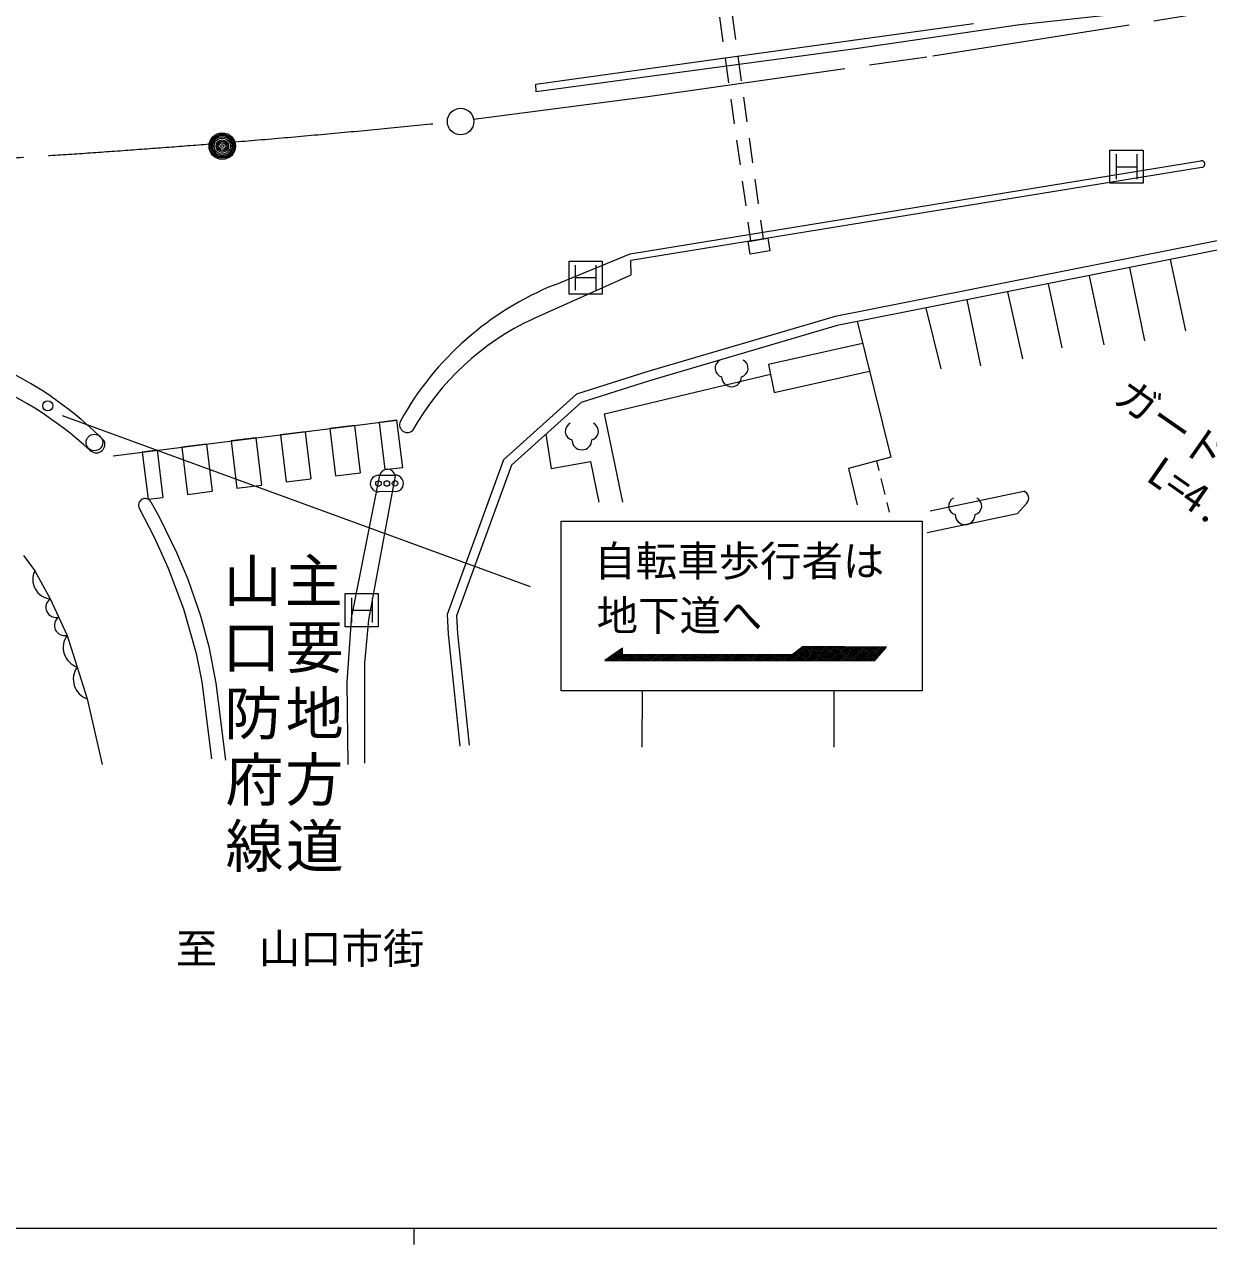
# Model space of a CAD drawing. Units: millimetres, scale not verified. Extents: x 40000 to 680000, y 20000 to 380000.
# Drawn here: x 244511 to 315966, y 204000 to 277634 of the extents above; entities that cross this region are included whole.
import ezdxf
from ezdxf.enums import TextEntityAlignment as Align

# ---------------------------------------------------------------- set-up
doc = ezdxf.new("R2010")
doc.units = ezdxf.units.MM
doc.header["$LTSCALE"] = 1000
doc.linetypes.add('CHAIN', pattern=[18.5, 12, -1.5, 3.5, -1.5])
for name, color, linetype, lineweight in [('M-BGD', 7, 'Continuous', 13), ('M-BMK', 2, 'CHAIN', 13), ('M-BMK-SRVR', 3, 'Continuous', 13), ('M-STR-HTXT', 7, 'Continuous', 13), ('M-STR-STRC', 7, 'Continuous', 13), ('M-STR-STRD', 7, 'Continuous', 13), ('M-TTL-BAND', 7, 'Continuous', 13)]:
    doc.layers.add(name, color=color, linetype=linetype, lineweight=lineweight)
doc.layers.add('M-BGD-HTXT', color=7, linetype='Continuous')
doc.styles.add('ＭＳ ゴシック', font='')
doc.styles.get('ＭＳ ゴシック').set_extended_font_data('MS Gothic')

msp = doc.modelspace()

# ---------------------------------------------------------------- linework, layer by layer
at = {"layer": 'M-BGD'}
for p, q in [((286679, 276591), (286472, 278076)), ((287435, 276714), (287229, 278200)), ((287023, 274114), (286817, 275600)), ((287780, 274238), (287573, 275724)), ((288124, 271762), (287917, 273247)), ((287367, 271638), (287161, 273124)), ((287711, 269162), (287505, 270648)), ((288468, 269285), (288261, 270771)), ((288056, 266686), (287849, 268172)), ((288812, 266809), (288605, 268295)), ((327585, 266785), (293424, 260006)), ((289106, 264690), (288950, 265819)), ((327696, 266230), (293559, 259455)), ((288350, 264567), (288193, 265695)), ((288183, 264540), (289371, 264733)), ((288309, 263767), (288183, 264540)), ((289371, 264733), (289497, 263961)), ((289497, 263961), (288309, 263767)), ((311192, 262955), (312108, 258544)), ((313652, 263443), (314563, 259137)), ((308751, 262470), (309652, 258290)), ((303832, 261494), (304742, 257443)), ((306291, 261982), (307112, 258121)), ((301371, 261006), (302202, 257020)), ((293424, 260006), (282066, 256675)), ((299831, 256851), (298914, 260518)), ((293559, 259455), (282232, 256133)), ((294751, 259729), (296783, 251517)), ((295086, 258374), (289417, 257105)), ((289417, 257105), (289756, 255411)), ((282066, 256675), (277820, 255314)), ((279511, 254141), (289534, 256520)), ((289756, 255411), (295501, 256698)), ((282232, 256133), (278108, 254812)), ((277820, 255314), (273420, 251363)), ((278108, 254812), (273903, 251036)), ((280612, 248807), (279511, 254141)), ((249874, 251603), (266978, 253749)), ((264421, 253428), (262933, 253241)), ((264421, 253428), (264778, 250582)), ((266978, 253749), (265910, 253615)), ((265910, 253615), (266267, 250768)), ((267339, 250867), (266978, 253749)), ((258468, 252681), (256980, 252495)), ((258468, 252681), (258825, 249835)), ((261445, 253055), (259956, 252868)), ((259956, 252868), (260313, 250022)), ((261445, 253055), (261802, 250208)), ((262933, 253241), (263290, 250395)), ((275977, 252898), (276294, 250839)), ((252515, 251935), (251620, 251822)), ((252515, 251935), (252872, 249088)), ((255491, 252308), (254003, 252121)), ((254003, 252121), (254360, 249275)), ((255491, 252308), (255848, 249462)), ((256980, 252495), (257337, 249648)), ((251620, 251822), (251977, 248976)), ((273420, 251363), (270019, 242020)), ((276294, 250839), (278664, 251263)), ((278664, 251263), (279172, 248807)), ((296783, 251517), (294243, 250839)), ((295930, 251289), (296071, 250718)), ((263290, 250395), (264778, 250582)), ((266267, 250768), (267335, 250902)), ((273903, 251036), (270590, 241935)), ((294243, 250839), (294751, 248638)), ((257337, 249648), (258825, 249835)), ((260313, 250022), (261802, 250208)), ((296191, 250233), (296431, 249262)), ((251977, 248976), (252872, 249088)), ((254360, 249275), (255848, 249462)), ((299173, 248279), (304817, 249458)), ((296551, 248776), (296692, 248205)), ((304994, 248750), (304412, 248101)), ((304412, 248101), (298984, 246945)), ((244459, 245590), (245136, 244659)), ((245136, 244659), (246068, 242965)), ((246068, 242965), (247084, 240764)), ((270019, 242020), (270082, 240839)), ((270590, 241935), (270647, 240884)), ((270082, 240839), (270790, 234075)), ((270647, 240884), (271353, 234134)), ((247084, 240764), (248300, 236934)), ((248300, 236934), (249200, 232975))]:
    msp.add_line(p, q, dxfattribs=at)
msp.add_circle((248734, 252401), 500, dxfattribs=at)
for centre, radius, start, end in [((286716, 256889), 536, 116.08703, 255.33416), ((287645, 256889), 536, 284.66584, 63.91297), ((287181, 256370), 600, 180, 0), ((277683, 253080), 536, 116.08703, 255.33416), ((278611, 253080), 536, 284.66584, 63.91297), ((278147, 252562), 600, 180, 0), ((300812, 248567), 536, 116.08703, 255.33416), ((301740, 248567), 536, 284.66584, 63.91297), ((304683, 249048), 431, 316.15839, 71.9141), ((301276, 248049), 600, 180, 0), ((246201, 244141), 1184, 154.09215, 263.52943), ((246428, 242464), 617, 125.73549, 283.81479), ((246936, 241364), 617, 125.73549, 283.81479), ((248111, 240036), 1259, 144.70222, 250.54175), ((248720, 238121), 1259, 144.70222, 250.54175)]:
    msp.add_arc(centre, radius, start, end, dxfattribs=at)
at = {"layer": 'M-BMK'}
for p, q in [((299323, 275731), (317950, 278695)), ((282136, 273276), (299323, 275731)), ((271618, 271925), (282136, 273276))]:
    msp.add_line(p, q, dxfattribs=at)
for start, end in [(274.70519, 275.82935), (267.261, 274.56976)]:
    msp.add_arc((203370, 924701), 656367, start, end, dxfattribs=at)
at = {"layer": 'M-BMK-SRVR'}
for centre, radius in [((270833, 271770), 800), ((256453, 270289), 800), ((256453, 270289), 800), ((256453, 270289), 726), ((256453, 270289), 651), ((256453, 270289), 578), ((256453, 270289), 486), ((256453, 270289), 378), ((256453, 270289), 298), ((256453, 270289), 205), ((256453, 270289), 87.8)]:
    msp.add_circle(centre, radius, dxfattribs=at)
at = {"layer": 'M-STR-STRC'}
for p, q in [((310012, 268043), (310012, 270043)), ((310012, 270043), (312012, 270043)), ((310387, 269793), (310387, 268293)), ((311637, 269793), (311637, 268293)), ((312012, 270043), (312012, 268043)), ((310387, 269043), (311637, 269043)), ((312012, 268043), (310012, 268043)), ((277376, 261351), (277376, 263351)), ((277376, 263351), (279376, 263351)), ((277751, 263101), (277751, 261601)), ((279001, 263101), (279001, 261601)), ((279376, 263351), (279376, 261351)), ((277751, 262351), (279001, 262351)), ((279376, 261351), (277376, 261351)), ((246784, 254035), (275031, 243723)), ((265871, 250423), (266871, 250438)), ((266886, 249438), (265886, 249423)), ((276902, 237426), (276902, 247648)), ((276902, 247648), (298681, 247648)), ((298681, 247648), (298681, 237426)), ((263867, 241285), (263867, 243285)), ((263867, 243285), (265867, 243285)), ((264242, 243035), (264242, 241535)), ((265492, 243035), (265492, 241535)), ((265867, 243285), (265867, 241285)), ((264242, 242285), (265492, 242285)), ((265867, 241285), (263867, 241285)), ((291513, 240085), (290711, 239231)), ((291626, 240084), (290824, 239231)), ((291498, 240085), (290840, 239589)), ((291739, 240084), (290938, 239231)), ((291852, 240083), (291051, 239231)), ((291965, 240082), (291165, 239231)), ((292078, 240082), (291278, 239231)), ((292191, 240081), (291392, 239231)), ((292395, 239230), (291491, 240080)), ((296526, 240055), (291498, 240085)), ((292304, 240080), (291505, 239231)), ((292516, 239230), (291607, 240084)), ((292417, 240079), (291619, 239230)), ((292637, 239229), (291729, 240084)), ((292530, 240079), (291732, 239230)), ((292643, 240078), (291846, 239230)), ((292758, 239229), (291851, 240083)), ((292756, 240077), (291960, 239230)), ((292879, 239229), (291972, 240082)), ((292869, 240077), (292073, 239230)), ((293000, 239229), (292094, 240081)), ((292982, 240076), (292187, 239230)), ((293121, 239229), (292215, 240081)), ((293095, 240075), (292300, 239230)), ((293242, 239229), (292337, 240080)), ((293208, 240075), (292414, 239230)), ((293363, 239229), (292459, 240079)), ((293321, 240074), (292527, 239230)), ((293484, 239229), (292580, 240079)), ((293434, 240073), (292641, 239229)), ((293605, 239229), (292702, 240078)), ((293547, 240073), (292754, 239229)), ((293726, 239228), (292824, 240077)), ((293660, 240072), (292868, 239229)), ((293847, 239228), (292945, 240076)), ((293773, 240071), (292981, 239229)), ((293968, 239228), (293067, 240076)), ((293886, 240071), (293095, 239229)), ((294089, 239228), (293188, 240075)), ((293999, 240070), (293208, 239229)), ((294210, 239228), (293310, 240074)), ((294112, 240069), (293322, 239229)), ((294331, 239228), (293432, 240073)), ((294225, 240069), (293436, 239229)), ((294338, 240068), (293549, 239229)), ((294452, 239228), (293553, 240073)), ((294451, 240067), (293663, 239229)), ((294573, 239228), (293675, 240072)), ((294564, 240067), (293776, 239228)), ((294694, 239228), (293797, 240071)), ((294677, 240066), (293890, 239228)), ((294815, 239227), (293918, 240071)), ((294790, 240065), (294003, 239228)), ((294936, 239227), (294040, 240070)), ((294903, 240065), (294117, 239228)), ((295057, 239227), (294162, 240069)), ((295016, 240064), (294230, 239228)), ((295178, 239227), (294283, 240068)), ((295129, 240063), (294344, 239228)), ((295299, 239227), (294405, 240068)), ((295242, 240063), (294457, 239228)), ((295420, 239227), (294526, 240067)), ((295355, 240062), (294571, 239228)), ((295541, 239227), (294648, 240066)), ((295468, 240061), (294685, 239228)), ((295662, 239227), (294770, 240065)), ((295581, 240061), (294798, 239227)), ((295783, 239227), (294891, 240065)), ((295694, 240060), (294912, 239227)), ((295851, 239276), (295013, 240064)), ((295807, 240059), (295025, 239227)), ((295905, 239339), (295135, 240063)), ((295920, 240059), (295139, 239227)), ((296033, 240058), (295252, 239227)), ((295959, 239401), (295256, 240062)), ((296146, 240057), (295366, 239227)), ((296014, 239464), (295378, 240062)), ((296259, 240056), (295479, 239227)), ((296068, 239527), (295499, 240061)), ((296372, 240056), (295593, 239227)), ((296122, 239589), (295621, 240060)), ((296485, 240055), (295706, 239227)), ((296176, 239652), (295743, 240060)), ((295808, 239227), (296526, 240055)), ((296231, 239714), (295864, 240059)), ((296285, 239777), (295986, 240058)), ((296339, 239840), (296108, 240057)), ((296394, 239902), (296229, 240057)), ((296448, 239965), (296351, 240056)), ((296502, 240027), (296473, 240055)), ((280606, 239999), (279534, 239241)), ((279681, 239346), (279583, 239241)), ((279814, 239241), (279694, 239354)), ((280020, 239585), (279697, 239241)), ((279935, 239241), (279763, 239403)), ((280358, 239824), (279810, 239241)), ((280056, 239241), (279832, 239452)), ((280177, 239241), (279901, 239501)), ((280606, 239967), (279924, 239241)), ((280298, 239241), (279970, 239549)), ((280606, 239846), (280037, 239241)), ((280419, 239241), (280039, 239598)), ((280540, 239241), (280108, 239647)), ((280606, 239725), (280151, 239241)), ((280661, 239240), (280177, 239696)), ((280782, 239240), (280246, 239744)), ((280617, 239615), (280265, 239241)), ((280903, 239240), (280315, 239793)), ((280730, 239615), (280378, 239241)), ((280606, 239632), (280384, 239842)), ((280606, 239746), (280453, 239891)), ((280843, 239615), (280492, 239241)), ((280606, 239860), (280522, 239939)), ((280606, 239973), (280591, 239988)), ((280957, 239615), (280605, 239240)), ((280606, 239615), (280606, 239999)), ((290840, 239589), (280606, 239615)), ((281024, 239240), (280625, 239615)), ((281070, 239614), (280719, 239240)), ((281145, 239240), (280746, 239615)), ((281184, 239614), (280832, 239240)), ((281266, 239240), (280867, 239615)), ((281297, 239614), (280946, 239240)), ((281387, 239240), (280988, 239614)), ((281410, 239613), (281059, 239240)), ((281508, 239240), (281109, 239614)), ((281524, 239613), (281173, 239240)), ((281629, 239240), (281231, 239614)), ((281637, 239613), (281286, 239240)), ((281750, 239239), (281352, 239614)), ((281750, 239612), (281400, 239240)), ((281871, 239239), (281473, 239613)), ((281864, 239612), (281513, 239240)), ((281991, 239239), (281594, 239613)), ((281977, 239612), (281627, 239240)), ((282112, 239239), (281715, 239613)), ((282090, 239612), (281741, 239239)), ((282233, 239239), (281836, 239612)), ((282204, 239611), (281854, 239239)), ((282354, 239239), (281958, 239612)), ((282317, 239611), (281968, 239239)), ((282475, 239239), (282079, 239612)), ((282431, 239611), (282081, 239239)), ((282544, 239610), (282195, 239239)), ((282596, 239239), (282200, 239611)), ((282657, 239610), (282308, 239239)), ((282717, 239239), (282321, 239611)), ((282771, 239610), (282422, 239239)), ((282838, 239238), (282442, 239611)), ((282884, 239610), (282535, 239239)), ((282959, 239238), (282564, 239610)), ((282997, 239609), (282649, 239239)), ((283080, 239238), (282685, 239610)), ((283111, 239609), (282762, 239239)), ((283201, 239238), (282806, 239610)), ((283224, 239609), (282876, 239238)), ((283322, 239238), (282927, 239609)), ((283338, 239608), (282990, 239238)), ((283443, 239238), (283048, 239609)), ((283451, 239608), (283103, 239238)), ((283564, 239238), (283170, 239609)), ((283564, 239608), (283217, 239238)), ((283685, 239238), (283291, 239609)), ((283678, 239608), (283330, 239238)), ((283806, 239238), (283412, 239608)), ((283791, 239607), (283444, 239238)), ((283927, 239237), (283533, 239608)), ((283904, 239607), (283557, 239238)), ((284048, 239237), (283654, 239608)), ((284018, 239607), (283671, 239238)), ((284169, 239237), (283775, 239607)), ((284131, 239606), (283784, 239238)), ((284290, 239237), (283897, 239607)), ((284244, 239606), (283898, 239237)), ((284358, 239606), (284011, 239237)), ((284411, 239237), (284018, 239607)), ((284471, 239606), (284125, 239237)), ((284532, 239237), (284139, 239606)), ((284585, 239605), (284239, 239237)), ((284653, 239237), (284260, 239606)), ((284698, 239605), (284352, 239237)), ((284774, 239237), (284381, 239606)), ((284811, 239605), (284466, 239237)), ((284895, 239237), (284503, 239605)), ((284925, 239604), (284579, 239237)), ((285016, 239236), (284624, 239605)), ((285038, 239604), (284693, 239237)), ((285137, 239236), (284745, 239605)), ((285151, 239604), (284806, 239237)), ((285258, 239236), (284866, 239604)), ((285265, 239603), (284920, 239237)), ((285379, 239236), (284987, 239604)), ((285378, 239603), (285033, 239236)), ((285500, 239236), (285109, 239604)), ((285492, 239603), (285147, 239236)), ((285621, 239236), (285230, 239604)), ((285605, 239603), (285260, 239236)), ((285742, 239236), (285351, 239603)), ((285718, 239602), (285374, 239236)), ((285863, 239236), (285472, 239603)), ((285832, 239602), (285488, 239236)), ((285984, 239236), (285593, 239603)), ((285945, 239602), (285601, 239236)), ((286105, 239235), (285714, 239602)), ((286058, 239601), (285715, 239236)), ((286172, 239601), (285828, 239236)), ((286226, 239235), (285836, 239602)), ((286285, 239601), (285942, 239236)), ((286347, 239235), (285957, 239602)), ((286398, 239601), (286055, 239236)), ((286468, 239235), (286078, 239601)), ((286512, 239600), (286169, 239235)), ((286589, 239235), (286199, 239601)), ((286625, 239600), (286282, 239235)), ((286710, 239235), (286320, 239601)), ((286739, 239600), (286396, 239235)), ((286830, 239235), (286442, 239600)), ((286852, 239599), (286509, 239235)), ((286951, 239235), (286563, 239600)), ((286965, 239599), (286623, 239235)), ((287072, 239235), (286684, 239600)), ((287079, 239599), (286736, 239235)), ((287193, 239234), (286805, 239600)), ((287192, 239599), (286850, 239235)), ((287314, 239234), (286926, 239599)), ((287305, 239598), (286964, 239235)), ((287435, 239234), (287048, 239599)), ((287419, 239598), (287077, 239235)), ((287556, 239234), (287169, 239599)), ((287532, 239598), (287191, 239234)), ((287677, 239234), (287290, 239598)), ((287646, 239597), (287304, 239234)), ((287798, 239234), (287411, 239598)), ((287759, 239597), (287418, 239234)), ((287872, 239597), (287531, 239234)), ((287919, 239234), (287532, 239598)), ((287986, 239596), (287645, 239234)), ((288040, 239234), (287653, 239597)), ((288099, 239596), (287758, 239234)), ((288161, 239234), (287775, 239597)), ((288212, 239596), (287872, 239234)), ((288282, 239233), (287896, 239597)), ((288326, 239596), (287985, 239234)), ((288403, 239233), (288017, 239596)), ((288439, 239595), (288099, 239234)), ((288524, 239233), (288138, 239596)), ((288552, 239595), (288213, 239234)), ((288645, 239233), (288259, 239596)), ((288666, 239595), (288326, 239233)), ((288766, 239233), (288381, 239595)), ((288779, 239594), (288440, 239233)), ((288887, 239233), (288502, 239595)), ((288893, 239594), (288553, 239233)), ((289008, 239233), (288623, 239595)), ((289006, 239594), (288667, 239233)), ((289129, 239233), (288744, 239595)), ((289119, 239594), (288780, 239233)), ((289250, 239233), (288865, 239594)), ((289233, 239593), (288894, 239233)), ((289371, 239232), (288987, 239594)), ((289346, 239593), (289007, 239233)), ((289492, 239232), (289108, 239594)), ((289459, 239593), (289121, 239233)), ((289613, 239232), (289229, 239593)), ((289573, 239592), (289234, 239233)), ((289686, 239592), (289348, 239232)), ((289734, 239232), (289350, 239593)), ((289800, 239592), (289462, 239232)), ((289855, 239232), (289471, 239593)), ((289913, 239592), (289575, 239232)), ((289976, 239232), (289592, 239592)), ((290026, 239591), (289689, 239232)), ((290097, 239232), (289714, 239592)), ((290140, 239591), (289802, 239232)), ((290218, 239232), (289835, 239592)), ((290253, 239591), (289916, 239232)), ((290339, 239232), (289956, 239591)), ((290366, 239590), (290029, 239232)), ((290460, 239231), (290077, 239591)), ((290480, 239590), (290143, 239232)), ((290581, 239231), (290198, 239591)), ((290593, 239590), (290256, 239232)), ((290702, 239231), (290320, 239591)), ((290706, 239590), (290370, 239232)), ((290823, 239231), (290441, 239590)), ((290820, 239589), (290483, 239231)), ((290944, 239231), (290562, 239590)), ((291161, 239831), (290597, 239231)), ((291065, 239231), (290683, 239590)), ((291186, 239231), (290804, 239589)), ((291307, 239231), (290887, 239625)), ((291428, 239231), (290954, 239675)), ((291549, 239230), (291021, 239726)), ((291669, 239230), (291089, 239777)), ((291790, 239230), (291156, 239827)), ((291911, 239230), (291223, 239878)), ((292032, 239230), (291290, 239928)), ((292153, 239230), (291357, 239979)), ((292274, 239230), (291424, 240029)), ((279534, 239241), (295808, 239227)), ((279572, 239241), (279556, 239257)), ((279693, 239241), (279625, 239306)), ((298681, 237426), (276902, 237426)), ((281795, 234015), (281800, 237426)), ((293375, 234015), (293380, 237426))]:
    msp.add_line(p, q, dxfattribs=at)
for centre, radius in [((245918, 254620), 305), ((265879, 249923), 167), ((266379, 249930), 167), ((266879, 249938), 167)]:
    msp.add_circle(centre, radius, dxfattribs=at)
for centre, start, end in [((265879, 249923), 90.84608, 270.84608), ((266879, 249938), 270.84608, 90.84608)]:
    msp.add_arc(centre, 500, start, end, dxfattribs=at)
at = {"layer": 'M-STR-STRD'}
for p, q in [((288824, 275901), (301778, 277679)), ((304581, 277609), (294666, 276155)), ((310508, 278246), (304581, 277609)), ((294666, 276155), (284351, 274779)), ((275374, 274036), (288824, 275901)), ((284351, 274779), (275385, 273562)), ((275385, 273562), (275374, 274036)), ((281058, 263779), (315504, 269408)), ((315561, 269006), (281107, 263385)), ((276513, 261919), (281058, 263779)), ((281126, 262519), (281107, 263385)), ((275192, 259856), (281126, 262519)), ((265945, 250433), (264275, 241995)), ((266887, 250388), (265283, 241701)), ((251441, 248435), (252333, 246691)), ((252145, 248820), (252672, 247876)), ((252672, 247876), (253688, 245759)), ((252333, 246691), (253180, 244828)), ((253688, 245759), (254365, 244151)), ((253180, 244828), (254111, 242373)), ((254365, 244151), (255127, 241949)), ((254111, 242373), (254873, 239663)), ((255127, 241949), (255635, 240087)), ((263987, 237944), (264275, 241995)), ((265283, 241701), (265038, 239107)), ((255635, 240087), (256058, 237885)), ((254873, 239663), (255212, 237970)), ((265038, 239107), (265033, 233059)), ((255212, 237970), (255804, 233313)), ((256058, 237885), (256651, 233229)), ((264042, 232975), (263987, 237944))]:
    msp.add_line(p, q, dxfattribs=at)
for centre, radius, start, end in [((315534, 269207), 203, 277.66435, 98.42144), ((283461, 244662), 18604, 111.93299, 150.79593), ((282026, 245191), 16178, 114.9847, 150.65658), ((232886, 234883), 23101, 47.58898, 68.37157), ((233735, 237046), 21956, 44.73593, 64.45135), ((267618, 253481), 473, 146.85087, 310.14133), ((248846, 252301), 525, 223.51277, 22.35169), ((266411, 250308), 482, 9.48262, 164.98313), ((251799, 248616), 401, 30.43081, 206.88979)]:
    msp.add_arc(centre, radius, start, end, dxfattribs=at)
at = {"layer": 'M-TTL-BAND'}
for p, q in [((40000, 205000), (579000, 205000)), ((268000, 205000), (268000, 204000))]:
    msp.add_line(p, q, dxfattribs=at)

# ---------------------------------------------------------------- texts
at = {"layer": 'M-BGD-HTXT', "style": 'ＭＳ ゴシック'}
for s, height, p in [('山', 2566, (258284, 241998)), ('主', 2566, (261973, 241998)), ('要', 2566, (262028, 237998)), ('口', 2566, (258202, 237998)), ('防', 2566, (258312, 233998)), ('地', 2566, (262028, 233998)), ('府', 2566, (258394, 229998)), ('方', 2566, (262000, 229998)), ('線', 2566, (258394, 225998)), ('道', 2566, (262028, 225998)), ('至\u3000山口市街', 1833, (261150, 220406))]:
    msp.add_text(s, height=height, dxfattribs=at).set_placement(p, align=Align.BOTTOM_CENTER)
at = {"layer": 'M-STR-HTXT', "style": 'ＭＳ ゴシック'}
for s, p in [('ガードパイプ', (315981, 250172)), ('L=4.0', (314345, 247932))]:
    msp.add_text(s, height=1833, rotation=325.176, dxfattribs=at).set_placement(p, align=Align.BOTTOM_CENTER)
at = {"layer": 'M-STR-STRC', "style": 'ＭＳ ゴシック'}
for s, p in [('自転車歩行者は', (287650, 243786)), ('地下道へ', (284041, 240497))]:
    msp.add_text(s, height=1833, dxfattribs=at).set_placement(p, align=Align.BOTTOM_CENTER)

doc.saveas('drawing.dxf')
